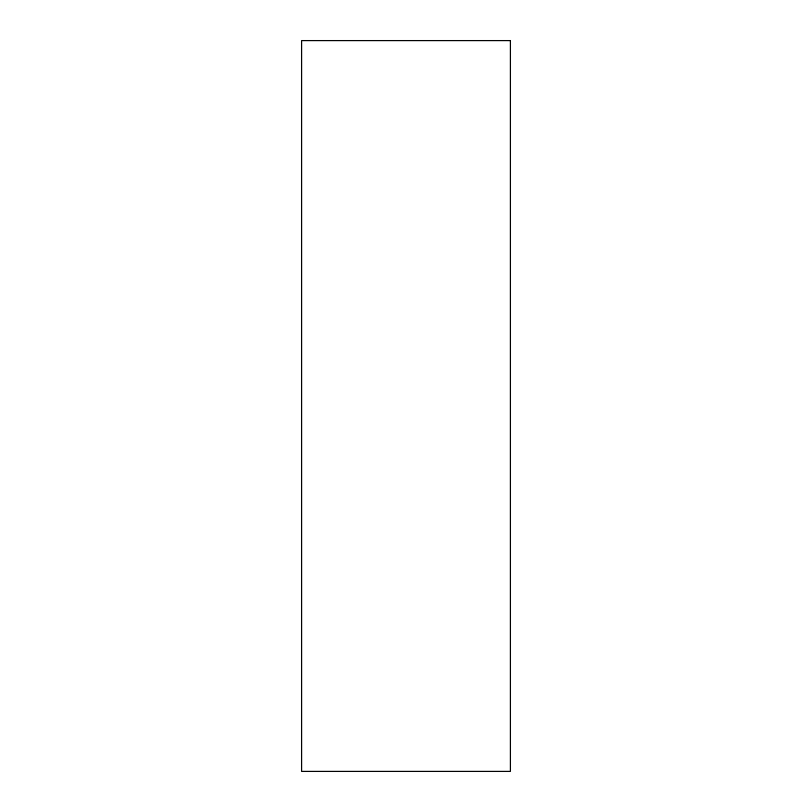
<?xml version="1.0" encoding="UTF-8"?>
<svg xmlns="http://www.w3.org/2000/svg" width="812" height="812" viewBox="0 0 812 812"><rect width="100%" height="100%" fill="white"/><g stroke="black" fill="none" stroke-linecap="round" stroke-linejoin="round"><path stroke-width="1.22" d="M510.403 40.6L301.597 40.6L301.597 771.4L510.403 771.4L510.403 40.6"/></g></svg>
